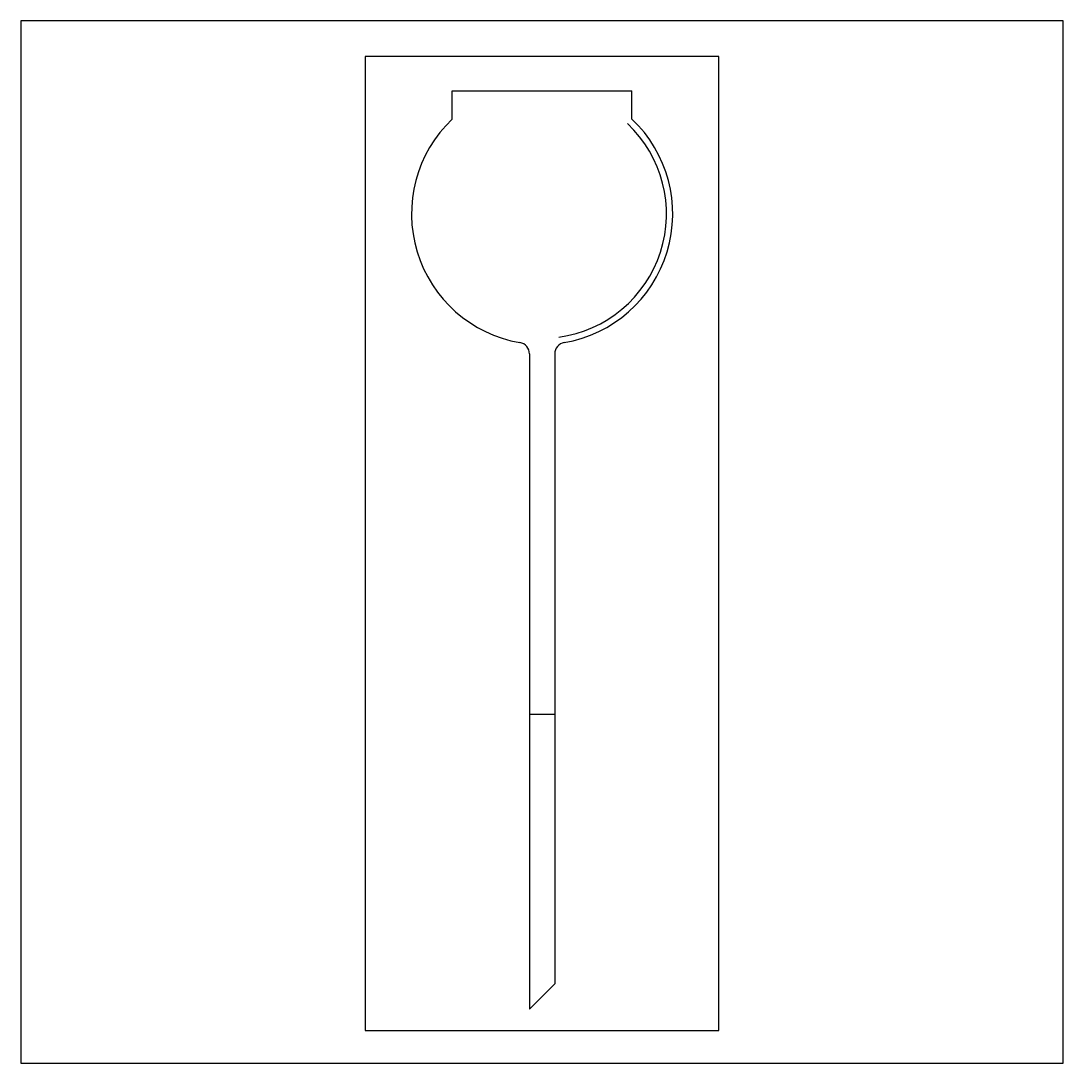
# Model space of a CAD drawing. Header units: millimetres. Extents: x 0 to 1000, y 0 to 1000.
import ezdxf

# ---------------------------------------------------------------- set-up
doc = ezdxf.new("R2010")
doc.units = ezdxf.units.MM
doc.layers.get('0').update_dxf_attribs({"color": 2})
doc.layers.add('1', color=1, linetype='Continuous')
doc.layers.add('3', color=7, linetype='Continuous')

msp = doc.modelspace()

# ---------------------------------------------------------------- linework, layer by layer
at = {"color": 2}
msp.add_lwpolyline([(0, 0), (1000, 0), (1000, 1000), (0, 1000)], close=True, dxfattribs=at)
at = {"layer": '1', "color": 1}
for p, q in [((330.4, 965.7), (330.4, 31.3)), ((669.7, 965.7), (330.4, 965.7)), ((669.7, 31.3), (669.7, 965.7)), ((330.4, 31.3), (669.7, 31.3))]:
    msp.add_line(p, q, dxfattribs=at)
at = {"layer": '3'}
for p, q in [((413.8, 905.8), (413.8, 933)), ((413.8, 933), (586.3, 933)), ((586.3, 905.8), (586.3, 933)), ((488, 680.5), (488, 51.8)), ((512.2, 680.5), (512.2, 76)), ((488, 334.7), (512.2, 334.7)), ((488, 51.8), (512.2, 76))]:
    msp.add_line(p, q, dxfattribs=at)
for centre, radius, start, end in [((500.1, 814.8), 125.3, 133.4778, 260.245), ((500.1, 814.8), 119.3, 277.7309, 46.5222), ((500.1, 814.8), 125.3, 279.755, 46.5222), ((477, 680.5), 11, 0, 80.245), ((523.2, 680.5), 11, 99.755, 180)]:
    msp.add_arc(centre, radius, start, end, dxfattribs=at)

doc.saveas('drawing.dxf')
